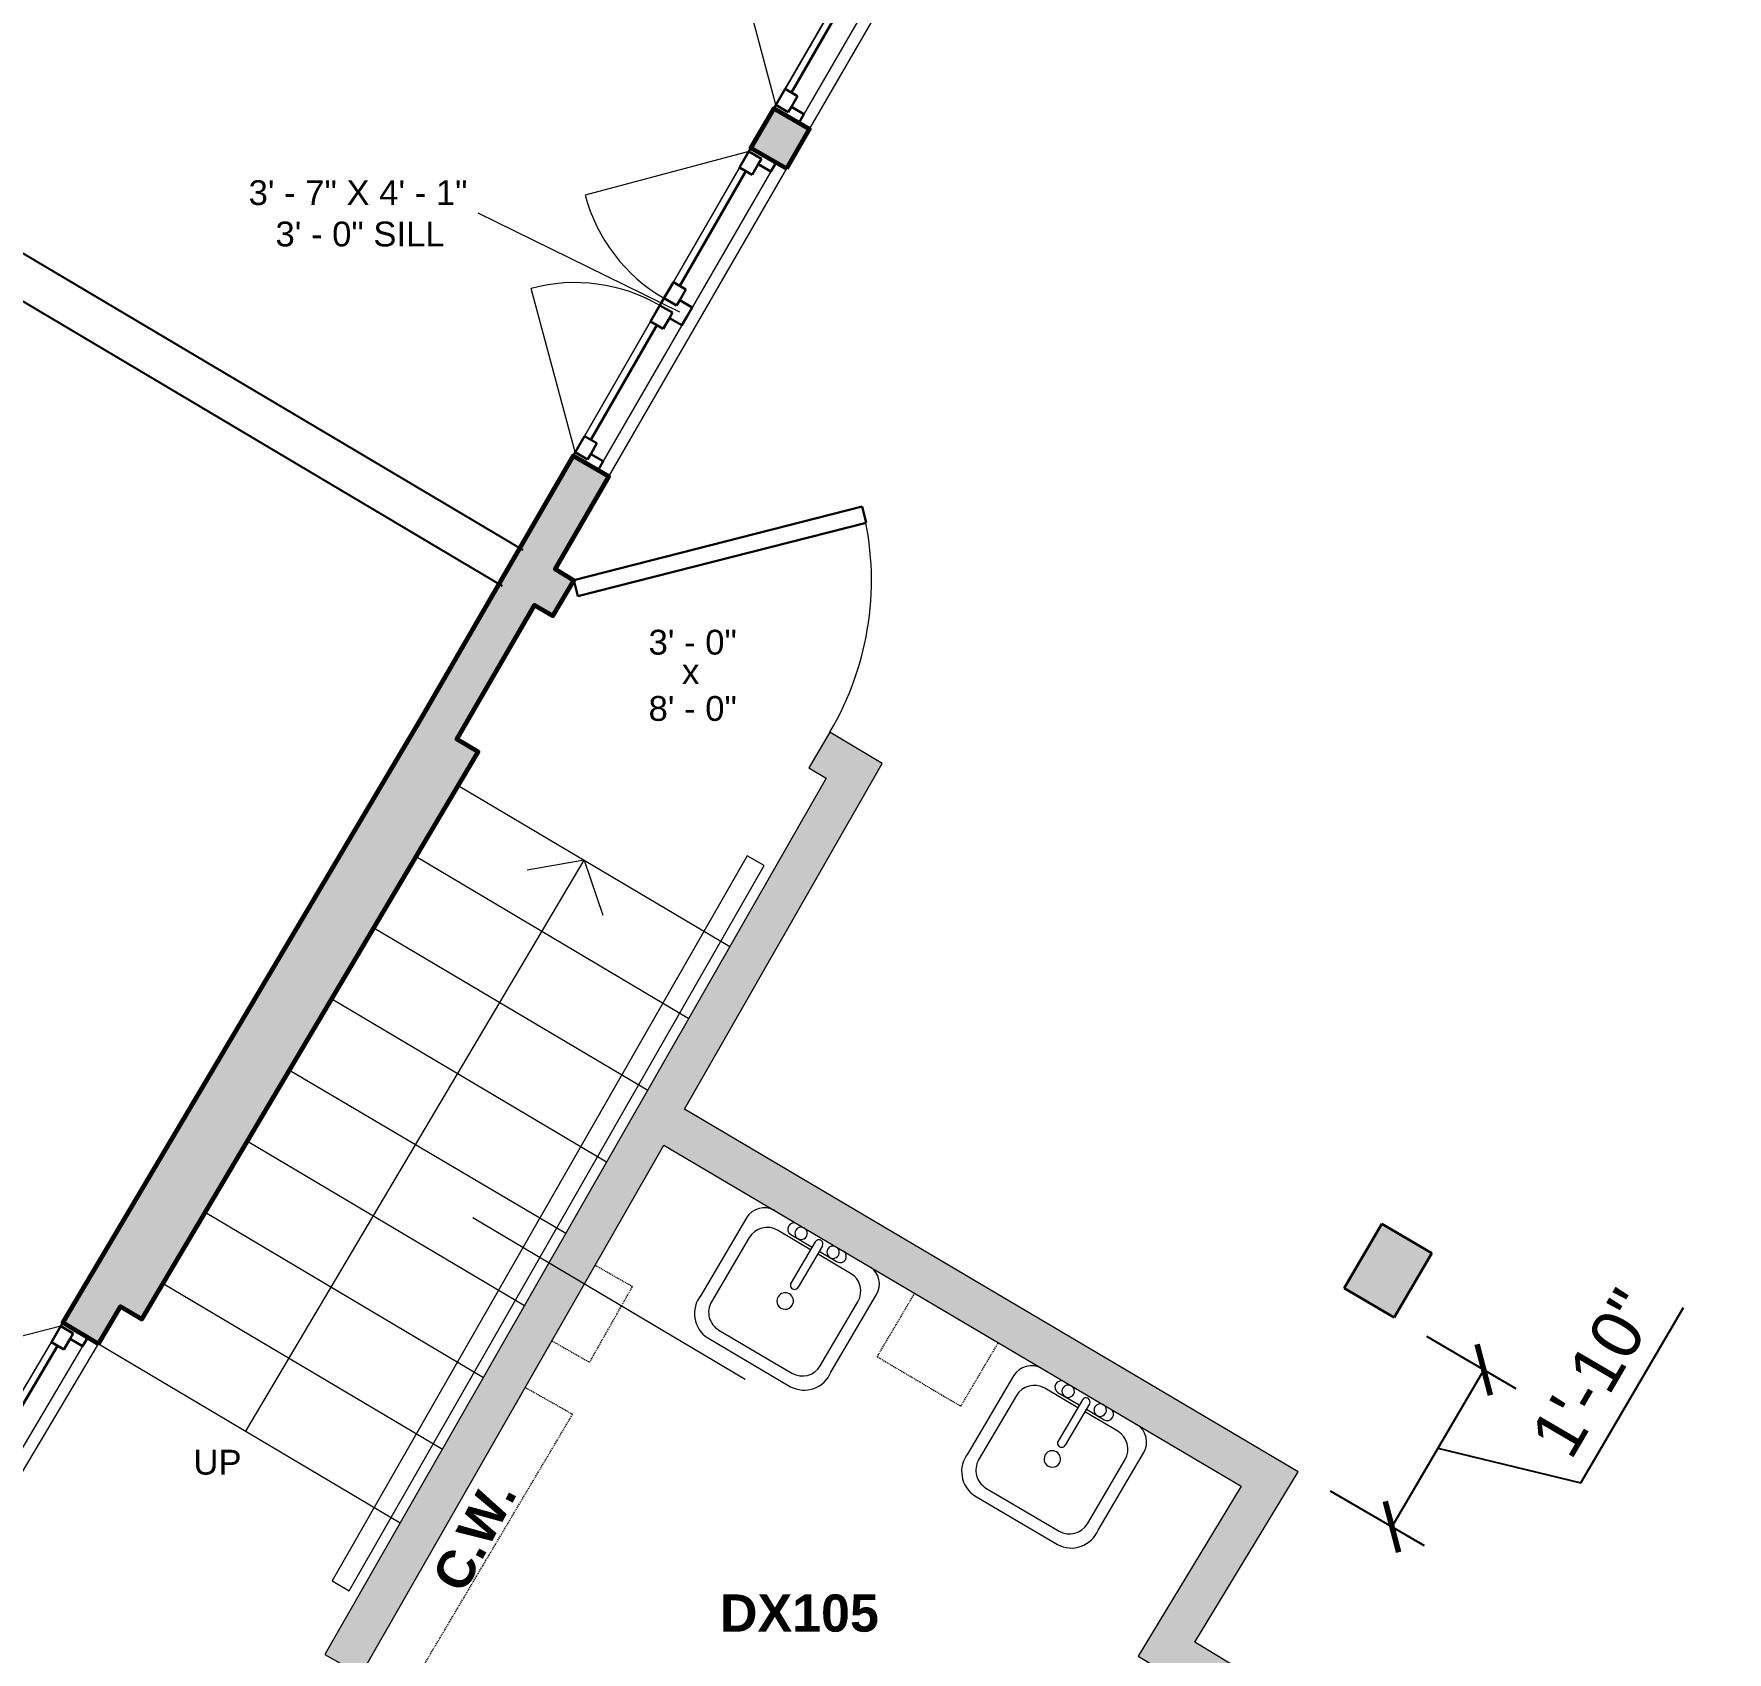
# Model space of a CAD drawing. Header units: inches. Extents: x -2078 to 106214, y -964 to 6385.
# Drawn here: x 93339.5 to 93544.3, y 3847.1 to 4042.8 of the extents above; entities that cross this region are included whole.
import ezdxf

# ---------------------------------------------------------------- set-up
doc = ezdxf.new("R2010")
doc.units = ezdxf.units.IN
doc.header["$MEASUREMENT"] = 0
doc.linetypes.add('HIDDEN2', pattern=[0.1875, 0.125, -0.0625])
for name, color, linetype, lineweight in [('A-ANNO', 2, 'Continuous', 5), ('A-ANNO-DIMS', 1, 'Continuous', 9), ('A-COLS', 3, 'Continuous', 9), ('A-DETAIL-3', 40, 'Continuous', 15), ('A-DETL-THIN', 151, 'Continuous', 9), ('A-DOOR', 1, 'Continuous', 18), ('A-FIXT', 150, 'Continuous', 9), ('A-GLAZ', 2, 'Continuous', 30), ('A-HIDDEN', 2, 'HIDDEN2', 18), ('A-WALL', 3, 'Continuous', 40), ('A-WINDOWS', 2, 'Continuous', 18)]:
    doc.layers.add(name, color=color, linetype=linetype, lineweight=lineweight)
doc.layers.add('A-HATCH', color=9, linetype='Continuous')
doc.styles.add('Arial_1', font='arial.ttf', dxfattribs={"height": 0.0625})
doc.styles.add('Arial_2', font='arial.ttf', dxfattribs={"height": 3})
doc.styles.add('Arial_B', font='arialbd.ttf', dxfattribs={"height": 4.5})
doc.styles.add('Jay Cad', font='arial.ttf', dxfattribs={"height": 0.125})
doc.dimstyles.new('Jay Cad - DIMS', dxfattribs={"dimtxt": 0.125, "dimasz": 0.09375, "dimexe": 0.09375, "dimexo": 0.09375, "dimgap": 0.046875, "dimtad": 1, "dimdec": 1, "dimzin": 0, "dimdsep": 46, "dimlunit": 4, "dimtxsty": 'Jay Cad', "dimblk": 'ARCHTICK', "dimcen": 0.09, "dimclrd": 1, "dimclre": 1, "dimclrt": 256, "dimadec": 0, "dimazin": 0, "dimtfac": 1, "dimtdec": 1, "dimtofl": 0, "dimtmove": 1, "dimatfit": 3, "dimfxl": 1, "dimtolj": 1, "dimtzin": 0, "dimarcsym": 0})

# ---------------------------------------------------------------- blocks, each defined once
blk = doc.blocks.new('JC_COLUMN SQUARE - COLUMN - SQUARE-1459101-Didax House - 1ST FL')
at = {"layer": 'A-HATCH'}
blk.add_hatch(color=256, dxfattribs=at).paths.add_polyline_path([(3.5, -4.5), (3.5, 4.5), (-3.5, 4.5), (-3.5, -4.5)])
at = {"layer": 'A-COLS', "lineweight": 40}
for p, q in [((3.5, 4.5), (-3.5, 4.5)), ((-3.5, 4.5), (-3.5, -4.5)), ((3.5, -4.5), (3.5, 4.5)), ((-3.5, -4.5), (3.5, -4.5))]:
    blk.add_line(p, q, dxfattribs=at)
blk = doc.blocks.new('JC_CASEMENT_DOUBLE - CASEMENT - DOUBLE-1461616-Didax House - 1ST FL')
at = {"layer": 'A-GLAZ'}
for p, q in [((-21.5, 2.5), (-21.5, -2.5)), ((-18.75, 2.5), (-21.5, 2.5)), ((-21, 2.5), (-21, 0.75)), ((-18.75, 2.5), (-18.75, 0.75)), ((-2.75, 2.5), (0, 2.5)), ((-2.75, 2.5), (-2.75, 0.75)), ((-0.5, 2.5), (-0.5, 0.75)), ((2.75, 2.5), (0, 2.5)), ((0.5, 2.5), (0.5, 0.75)), ((2.75, 2.5), (2.75, 0.75)), ((18.75, 2.5), (21.5, 2.5)), ((18.75, 2.5), (18.75, 0.75)), ((21, 2.5), (21, 0.75)), ((21.5, 2.5), (21.5, -2.5)), ((-21, 0.75), (-20.25, 0.75)), ((-18.75, 0.75), (-20.25, 0.75)), ((-20.25, 0.75), (-20.25, -1)), ((-2.75, 0.75), (-1.25, 0.75)), ((-1.25, 0.75), (-1.25, -1)), ((-0.5, 0.75), (-1.25, 0.75)), ((0.5, 0.75), (1.25, 0.75)), ((2.75, 0.75), (1.25, 0.75)), ((1.25, 0.75), (1.25, -1)), ((18.75, 0.75), (20.25, 0.75)), ((20.25, 0.75), (20.25, -1)), ((21, 0.75), (20.25, 0.75)), ((-21.5, -1), (-20.25, -1)), ((-1.25, -1), (0, -1)), ((0, -1), (1.25, -1)), ((20.25, -1), (21.5, -1))]:
    blk.add_line(p, q, dxfattribs=at)
at = {"layer": 'A-GLAZ', "lineweight": 9}
for p, q in [((-18.75, 2.5), (-2.75, 2.5)), ((2.75, 2.5), (18.75, 2.5)), ((-1.25, -1), (-20.25, -1)), ((20.25, -1), (1.25, -1))]:
    blk.add_line(p, q, dxfattribs=at)
at = {"layer": 'A-GLAZ', "lineweight": 40}
for p, q in [((-18.75, 1.62), (-2.75, 1.62)), ((2.75, 1.62), (18.75, 1.62))]:
    blk.add_line(p, q, dxfattribs=at)
at = {"layer": 'A-WINDOWS', "lineweight": 9}
for p, q in [((-21, 2.5), (-6.5, 17)), ((21, 2.5), (6.5, 17))]:
    blk.add_line(p, q, dxfattribs=at)
at = {"layer": 'A-WINDOWS'}
for p, q in [((0, 2.5), (-21.5, 2.5)), ((21.5, 2.5), (0, 2.5)), ((-21.5, -2.5), (0, -2.5)), ((0, -2.5), (21.5, -2.5))]:
    blk.add_line(p, q, dxfattribs=at)
at = {"layer": 'A-WINDOWS', "lineweight": 9}
for centre, start, end in [((-21, 2.5), 360, 45), ((21, 2.5), 135, 180)]:
    blk.add_arc(centre, 20.5, start, end, dxfattribs=at)
blk = doc.blocks.new('JC_SINGLE DOOR-NO TRIM - SINGLE DOOR-1468838-Didax House - 1ST FL')
at = {"layer": 'A-DOOR', "lineweight": 30}
for p, q in [((-8.87, -26.54), (16.59, -1.09)), ((16.59, -1.09), (18, -2.5)), ((18, -2.5), (-7.46, -27.96)), ((-7.46, -27.96), (-8.87, -26.54))]:
    blk.add_line(p, q, dxfattribs=at)
at = {"layer": 'A-DOOR', "lineweight": 9}
blk.add_arc((18, -2.5), 36, 180, 225, dxfattribs=at)
blk = doc.blocks.new('JC_VANITY SINK - VANITY SINK-1473352-Didax House - 1ST FL')
at = {"layer": 'A-FIXT'}
for p, q in [((-8.51, 4.28), (-8.51, -6.6)), ((0.12, 4.9), (-4.51, 4.9)), ((-2.88, 5.28), (0.12, 5.28)), ((0.12, 6.02), (0.12, 0.22)), ((1.12, 6.02), (1.12, 0.22)), ((1.12, 5.28), (3.62, 5.28)), ((5.75, 4.9), (1.12, 4.9)), ((9.75, -6.6), (9.75, 4.28)), ((-7.01, 2.4), (-7.01, -6.6)), ((8.25, -6.6), (8.25, 2.4)), ((-4.51, -9.1), (5.75, -9.1)), ((-5.19, -10.6), (6.43, -10.6))]:
    blk.add_line(p, q, dxfattribs=at)
for centre, radius, start, end in [((-6.01, 4.28), 2.5, 90.0557, 180), ((-2.88, 6.03), 0.75, 91.0481, 270), ((-1.88, 6.03), 0.75, 91.362, 180), ((-1.88, 6.03), 0.75, 360, 88.6278), ((0.62, 6.02), 0.5, 360, 180), ((2.62, 6.03), 0.75, 92.7747, 180), ((2.62, 6.03), 0.75, 360, 87.2046), ((3.62, 6.03), 0.75, 270, 86.8884), ((7.25, 4.28), 2.5, 360, 86.3088), ((-4.51, 2.4), 2.5, 90, 180), ((-1.88, 6.03), 0.75, 180, 0), ((2.62, 6.03), 0.75, 180, 360), ((5.75, 2.4), 2.5, 0, 90), ((0.62, 0.22), 0.5, 180, 0), ((0.62, -2), 1, 360, 180), ((0.62, -2), 1, 180, 0), ((-5.04, -7.09), 3.51, 171.8503, 267.5498), ((-4.51, -6.6), 2.5, 180, 270), ((5.75, -6.6), 2.5, 270, 0), ((6.28, -7.09), 3.51, 272.4502, 8.1497)]:
    blk.add_arc(centre, radius, start, end, dxfattribs=at)
blk = doc.blocks.new('JC_VANITY SINK - VANITY SINK-V2-Didax House - 1ST FL')
at = {"layer": 'A-FIXT'}
for p, q in [((-5.98, 6.78), (-6.01, 6.78)), ((-8.51, 4.28), (-8.51, -6.6)), ((0.12, 4.9), (-4.51, 4.9)), ((-2.88, 5.28), (0.12, 5.28)), ((0.12, 6.02), (0.12, 0.22)), ((1.12, 6.02), (1.12, 0.22)), ((1.12, 5.28), (3.62, 5.28)), ((5.75, 4.9), (1.12, 4.9)), ((9.75, -6.6), (9.75, 4.28)), ((-7.01, 2.4), (-7.01, -6.6)), ((8.25, -6.6), (8.25, 2.4)), ((-4.51, -9.1), (5.75, -9.1)), ((-5.19, -10.6), (6.43, -10.6))]:
    blk.add_line(p, q, dxfattribs=at)
for centre, radius, start, end in [((-6.01, 4.28), 2.5, 90, 180), ((-2.88, 6.03), 0.75, 90.9709, 270), ((-1.88, 6.03), 0.75, 91.2848, 180), ((-1.88, 6.03), 0.75, 360, 88.7056), ((0.62, 6.02), 0.5, 360, 180), ((2.62, 6.03), 0.75, 92.6974, 180), ((2.62, 6.03), 0.75, 360, 87.2824), ((3.62, 6.03), 0.75, 270, 86.9662), ((7.25, 4.28), 2.5, 360, 86.3762), ((-4.51, 2.4), 2.5, 90, 180), ((-1.88, 6.03), 0.75, 180, 0), ((2.62, 6.03), 0.75, 180, 360), ((5.75, 2.4), 2.5, 0, 90), ((0.62, 0.22), 0.5, 180, 0), ((0.62, -2), 1, 360, 180), ((0.62, -2), 1, 180, 0), ((-5.04, -7.09), 3.51, 171.8503, 267.5498), ((-4.51, -6.6), 2.5, 180, 270), ((5.75, -6.6), 2.5, 270, 0), ((6.28, -7.09), 3.51, 272.4502, 8.1497)]:
    blk.add_arc(centre, radius, start, end, dxfattribs=at)
blk = doc.blocks.new('_ArchTick')
at = {"color": 0, "linetype": 'ByBlock', "const_width": 0.15}
blk.add_lwpolyline([(-0.5, -0.5), (0.5, 0.5)], dxfattribs=at)
blk = doc.blocks.new('*D3274')
at = {"layer": 'A-ANNO-DIMS', "color": 1, "lineweight": -2, "transparency": 16777216}
for p, q in [((93494.04, 4155.23), (93399.12, 4211.53)), ((93402.99, 4209.23), (93301.46, 4038.05)), ((93398.7, 3980.38), (93297.59, 4040.34))]:
    blk.add_line(p, q, dxfattribs=at)
at = {"layer": 'Defpoints', "color": 0, "transparency": 16777216}
for p in [(93497.91, 4152.94), (93301.46, 4038.05), (93402.57, 3978.08)]:
    blk.add_point(p, dxfattribs=at)
at = {"layer": 'A-ANNO-DIMS', "color": 1, "lineweight": -2, "transparency": 16777216, "xscale": 4.5, "yscale": 4.5, "zscale": 4.5}
for p, rotation in [((93402.99, 4209.23), 59.32775295140372), ((93301.46, 4038.05), 239.3277529514037)]:
    blk.add_blockref('_ArchTick', p, dxfattribs=dict(at, rotation=rotation))
at = {"layer": 'A-ANNO-DIMS', "color": 2, "transparency": 16777216, "insert": (93347.66, 4126.35), "char_height": 6, "width": 0.4874, "attachment_point": 5, "rotation": 59.3278, "style": 'Jay Cad'}
blk.add_mtext('\\A1;16\'-7"', dxfattribs=at)
blk = doc.blocks.new('*D3275')
at = {"layer": 'A-ANNO-DIMS', "color": 1, "lineweight": -2, "transparency": 16777216}
for p, q in [((93396.2, 3976.05), (93295.04, 4036.04)), ((93189.23, 3848.83), (93298.91, 4033.75)), ((93270.09, 3800.87), (93185.36, 3851.12))]:
    blk.add_line(p, q, dxfattribs=at)
at = {"layer": 'Defpoints', "color": 0, "transparency": 16777216}
for p in [(93298.91, 4033.75), (93400.07, 3973.75), (93273.96, 3798.58)]:
    blk.add_point(p, dxfattribs=at)
at = {"layer": 'A-ANNO-DIMS', "color": 1, "lineweight": -2, "transparency": 16777216, "xscale": 4.5, "yscale": 4.5, "zscale": 4.5}
for p, rotation in [((93298.91, 4033.75), 59.32775295140375), ((93189.23, 3848.83), 239.3277529514037)]:
    blk.add_blockref('_ArchTick', p, dxfattribs=dict(at, rotation=rotation))
at = {"layer": 'A-ANNO-DIMS', "color": 2, "transparency": 16777216, "insert": (93239.55, 3943.97), "char_height": 6, "width": 0.5739, "attachment_point": 5, "rotation": 59.3278, "style": 'Jay Cad'}
blk.add_mtext('\\A1;17\'-11"', dxfattribs=at)
blk = doc.blocks.new('*D3276')
at = {"layer": 'A-ANNO-DIMS', "color": 1, "lineweight": -2, "transparency": 16777216}
for p, q in [((93526.65, 3867.61), (93539.04, 3888.8)), ((93507.95, 3885.35), (93518.77, 3879.02)), ((93514.89, 3881.29), (93503.79, 3862.3)), ((93509.34, 3871.79), (93526.65, 3867.61)), ((93496.31, 3866.66), (93507.67, 3860.03))]:
    blk.add_line(p, q, dxfattribs=at)
at = {"layer": 'Defpoints', "color": 0, "transparency": 16777216}
for p in [(93504.06, 3887.62), (93492.43, 3868.93), (93503.79, 3862.3)]:
    blk.add_point(p, dxfattribs=at)
at = {"layer": 'A-ANNO-DIMS', "color": 1, "lineweight": -2, "transparency": 16777216, "xscale": 4.5, "yscale": 4.5, "zscale": 4.5}
for p, rotation in [((93514.89, 3881.29), 59.70400335714872), ((93503.79, 3862.3), 239.7040033571487)]:
    blk.add_blockref('_ArchTick', p, dxfattribs=dict(at, rotation=rotation))
at = {"layer": 'A-ANNO-DIMS', "color": 2, "transparency": 16777216, "insert": (93528.26, 3880.88), "char_height": 6, "width": 0.4874, "attachment_point": 5, "rotation": 59.704, "style": 'Jay Cad'}
blk.add_mtext('\\A1;1\'-10"', dxfattribs=at)
blk = doc.blocks.new('JC- existing door Tag_quad - JC- existing door Tag_quad-839775-Didax House - 1ST FL')
at = {"layer": 'A-ANNO', "insert": (-0.0234, 0.0378), "char_height": 0.0625, "width": 0.0505, "attachment_point": 1, "style": 'Arial_2', "bg_fill": 3, "box_fill_scale": 1.25, "bg_fill_color": 256, "bg_fill_true_color": 13158600, "bg_fill_transparency": 0}
blk.add_mtext('x', dxfattribs=at)
blk = doc.blocks.new('*D3284')
at = {"layer": 'A-ANNO-DIMS', "color": 1, "lineweight": -2, "transparency": 16777216}
for p, q in [((93502.22, 4150.29), (93508.17, 4160.31)), ((93505.87, 4156.44), (93717.18, 4030.81)), ((93717.05, 4030.59), (93714.88, 4026.94))]:
    blk.add_line(p, q, dxfattribs=at)
at = {"layer": 'Defpoints', "color": 0, "transparency": 16777216}
for p in [(93499.92, 4146.42), (93719.35, 4034.46), (93717.18, 4030.81)]:
    blk.add_point(p, dxfattribs=at)
at = {"layer": 'A-ANNO-DIMS', "color": 1, "lineweight": -2, "transparency": 16777216, "xscale": 4.5, "yscale": 4.5, "zscale": 4.5}
for p, rotation in [((93505.87, 4156.44), 149.2664594864325), ((93717.18, 4030.81), 329.2664594864324)]:
    blk.add_blockref('_ArchTick', p, dxfattribs=dict(at, rotation=rotation))
at = {"layer": 'A-ANNO-DIMS', "color": 2, "transparency": 16777216, "insert": (93614.24, 4098.19), "char_height": 6, "width": 0.9218, "attachment_point": 5, "rotation": 329.2665, "style": 'Jay Cad'}
blk.add_mtext('\\A1;20\'-6"', dxfattribs=at)
blk = doc.blocks.new('*D3291')
at = {"layer": 'A-ANNO-DIMS', "color": 1, "lineweight": -2, "transparency": 16777216}
for p, q in [((93533.64, 4321.92), (93471.87, 4358.42)), ((93475.75, 4356.13), (93181.21, 3857.64)), ((93284.28, 3796.74), (93177.33, 3859.93))]:
    blk.add_line(p, q, dxfattribs=at)
at = {"layer": 'Defpoints', "color": 0, "transparency": 16777216}
for p in [(93537.52, 4319.63), (93181.21, 3857.64), (93288.15, 3794.45)]:
    blk.add_point(p, dxfattribs=at)
at = {"layer": 'A-ANNO-DIMS', "color": 1, "lineweight": -2, "transparency": 16777216, "xscale": 4.5, "yscale": 4.5, "zscale": 4.5}
for p, rotation in [((93475.75, 4356.13), 59.42223948913381), ((93181.21, 3857.64), 239.4222394891338)]:
    blk.add_blockref('_ArchTick', p, dxfattribs=dict(at, rotation=rotation))
at = {"layer": 'A-ANNO-DIMS', "color": 2, "transparency": 16777216, "insert": (93323.9, 4109.59), "char_height": 6, "width": 0.4874, "attachment_point": 5, "rotation": 59.4222, "style": 'Jay Cad'}
blk.add_mtext('\\A1;48\'-3"', dxfattribs=at)

msp = doc.modelspace()

# ---------------------------------------------------------------- hatches: boundary and pattern name
at = {"layer": 'A-HATCH'}
h = msp.add_hatch(color=256, dxfattribs=at)
h.dxf.hatch_style = 1
h.paths.add_polyline_path([(92622.901, 3797.588), (92622.83, 3549.565), (92752.313, 3550.059), (92752.305, 3552.059), (92754.801, 3552.064), (92754.79, 3557.059), (92628.832, 3556.588), (92628.898, 3787.588), (92819.788, 3787.588), (92821.831, 3557.208), (92790.79, 3557.141), (92790.801, 3552.141), (92868.801, 3552.308), (92868.79, 3557.308), (92827.831, 3557.22), (92826.9, 3662.213), (92846.9, 3662.213), (92846.9, 3703.213), (92840.9, 3703.213), (92826.48, 3709.54), (92826.168, 3744.75), (92840.9, 3751.213), (92846.9, 3751.213), (92846.9, 3783.463), (92850.9, 3783.463), (92850.9, 3787.725), (92971.711, 3787.725), (92971.711, 3794.725), (92961.961, 3794.725), (92961.961, 3792.725), (92865.961, 3792.725), (92865.961, 3794.725), (92851.9, 3794.725), (92851.9, 3818.213), (92817.211, 3818.213), (92817.211, 3797.588)])
h.paths.add_polyline_path([(92919.051, 3552.416), (92919.04, 3557.416), (92911.79, 3557.4), (92911.801, 3552.4)], flags=17)
h.paths.add_polyline_path([(92989.29, 3557.566), (92985.04, 3557.557), (92985.05, 3552.557), (92989.3, 3552.566)])
h.paths.add_polyline_path([(93055.29, 3557.707), (93055.3, 3552.707), (93062.8, 3552.723), (93062.79, 3557.723)])
h.paths.add_polyline_path([(93207.3, 3553.033), (93207.289, 3558.033), (93194.853, 3558.006), (93194.853, 3619.256), (93239.9, 3619.256), (93239.9, 3649.256), (93251.9, 3649.256), (93251.9, 3727.225), (93246.9, 3727.225), (93246.9, 3654.256), (93233.9, 3654.256), (93233.9, 3624.256), (93189.853, 3624.256), (93189.853, 3557.995), (93105.79, 3557.815), (93105.8, 3552.815)])
h.paths.add_polyline_path([(93248.289, 3558.12), (93248.3, 3553.12), (93256.3, 3553.138), (93256.289, 3558.138)])
h.paths.add_polyline_path([(93145.961, 3788.725), (93154.711, 3788.725), (93154.711, 3794.725), (93113.961, 3794.725), (93113.961, 3792.725), (93017.961, 3792.725), (93017.961, 3794.725), (93007.711, 3794.725), (93007.711, 3787.725), (93126.961, 3787.725), (93126.961, 3760.725), (93145.961, 3760.725)])
h.paths.add_polyline_path([(93198.711, 3794.725), (93198.711, 3788.725), (93202.9, 3788.725), (93202.9, 3794.725)])
h.paths.add_polyline_path([(93290.569, 3788.725), (93297.248, 3799.985), (93303.672, 3799.985), (93303.672, 3804.985), (93300.213, 3804.985), (93303.594, 3810.685), (93299.294, 3813.236), (93288.315, 3794.725), (93246.9, 3794.725), (93246.9, 3759.225), (93251.9, 3759.225), (93251.9, 3788.725)])
h.paths.add_polyline_path([(93299.289, 3558.23), (93299.3, 3553.23), (93305.05, 3553.242), (93305.039, 3558.242)])
h.paths.add_polyline_path([(93440.549, 3553.532), (93440.539, 3558.532), (93362.828, 3558.366), (93362.749, 3566.144), (93356.749, 3566.083), (93356.827, 3558.353), (93348.039, 3558.334), (93348.05, 3553.334)])
h.paths.add_polyline_path([(93356.424, 3598.082), (93362.424, 3598.143), (93361.483, 3690.832), (93580.853, 3690.832), (93580.853, 3650.832), (93586.853, 3650.832), (93586.853, 3724.332), (93580.853, 3724.332), (93580.853, 3695.832), (93516.211, 3695.832), (93360.47, 3695.832), (93360.458, 3698.356), (93355.458, 3698.332), (93355.494, 3690.832), (93355.483, 3690.832)])
h.paths.add_polyline_path([(93489.789, 3558.637), (93483.539, 3558.624), (93483.549, 3553.624), (93489.799, 3553.637)])
h.paths.add_polyline_path([(93537.853, 3558.74), (93532.789, 3558.729), (93532.799, 3553.729), (93537.864, 3553.74)])
h.paths.add_polyline_path([(93586.853, 3553.845), (93586.853, 3559.082), (93580.853, 3559.082), (93580.863, 3553.832)])
h.paths.add_polyline_path([(93580.853, 3607.832), (93580.853, 3602.082), (93586.853, 3602.082), (93586.853, 3607.832)], flags=17)
h.paths.add_polyline_path([(93360.234, 3745.047), (93359.918, 3810.941), (93361.179, 3813.143), (93356.839, 3815.627), (93354.912, 3812.259), (93355.286, 3734.331), (93360.286, 3734.355), (93360.258, 3740.047), (93453.217, 3740.047), (93453.217, 3782.051), (93515.459, 3783.137), (93515.459, 3800.832), (93549.959, 3800.832), (93549.959, 3805.832), (93526.471, 3805.832), (93509.116, 3821.628), (93508.695, 3826.317), (93510.748, 3829.704), (93479.96, 3848.361), (93492.427, 3868.934), (93418.206, 3912.793), (93442.139, 3954.613), (93435.793, 3958.377), (93433.242, 3954.076), (93435.354, 3952.824), (93374.72, 3846.872), (93379.06, 3844.389), (93415.723, 3908.453), (93485.531, 3867.202), (93473.092, 3846.677), (93481.179, 3841.776), (93503.501, 3828.249), (93507.118, 3787.992), (93453.217, 3787.052), (93453.217, 3799.749), (93453.217, 3801.555), (93453.217, 3806.052), (93448.217, 3806.052), (93448.217, 3745.047)])
h.paths.add_polyline_path([(93580.853, 3767.332), (93586.853, 3767.332), (93586.853, 3799.866), (93627.139, 3867.625), (93621.981, 3870.692), (93583.42, 3805.832), (93571.959, 3805.832), (93571.959, 3800.832), (93580.853, 3800.832)])
h.paths.add_polyline_path([(93649.114, 3904.586), (93651.669, 3908.884), (93646.512, 3911.95), (93643.956, 3907.652)])
h.paths.add_polyline_path([(93751.834, 4077.356), (93746.677, 4080.423), (93668.487, 3948.911), (93673.644, 3945.845)])
h.paths.add_polyline_path([(93768.652, 4117.383), (93773.809, 4114.317), (93802.714, 4162.933), (93537.519, 4319.63), (93533.275, 4312.38), (93538.453, 4309.349), (93539.653, 4311.399), (93794.482, 4160.828)])
h.paths.add_polyline_path([(93513.824, 4267.278), (93516.729, 4272.24), (93511.551, 4275.271), (93508.646, 4270.309)])
h.paths.add_polyline_path([(93454.629, 4178.037), (93497.908, 4152.938), (93495.588, 4148.926), (93499.917, 4146.423), (93521.862, 4184.373), (93479.53, 4208.696), (93492.1, 4230.169), (93486.922, 4233.2)])
h.paths.add_polyline_path([(93474.814, 4113), (93479.142, 4110.497), (93481.895, 4115.259), (93477.567, 4117.761)])
h.paths.add_polyline_path([(93457.617, 4073.273), (93453.288, 4075.776), (93450.535, 4071.015), (93454.863, 4068.512)])
h.paths.add_polyline_path([(93430.585, 4026.526), (93433.338, 4031.287), (93429.01, 4033.79), (93426.256, 4029.029)])
h.paths.add_polyline_path([(93402.571, 3978.081), (93409.059, 3989.302), (93404.731, 3991.804), (93386.334, 3959.99), (93343.037, 3886.989), (93347.337, 3884.439), (93350.016, 3888.954), (93352.596, 3887.424), (93393.278, 3956.017), (93390.697, 3957.548), (93400.068, 3973.752), (93402.278, 3972.441), (93404.829, 3976.741)])
h.paths.add_polyline_path([(93325.402, 3847.454), (93321.102, 3850.005), (93317.658, 3844.199), (93321.959, 3841.649)])

# ---------------------------------------------------------------- linework, layer by layer
at = {"layer": 'A-ANNO'}
msp.add_line((93417.658, 4009.165), (93393.253, 4021.121), dxfattribs=at)
at = {"layer": 'A-DETAIL-3', "lineweight": 9}
for p, q in [((93390.855, 3951.931), (93423.697, 3932.453)), ((93385.754, 3943.33), (93418.729, 3923.773)), ((93406.092, 3942.894), (93408.331, 3936.262)), ((93380.653, 3934.729), (93413.761, 3915.093)), ((93375.552, 3926.128), (93408.794, 3906.412)), ((93370.45, 3917.527), (93403.858, 3897.786)), ((93365.349, 3908.926), (93398.859, 3889.052)), ((93360.248, 3900.325), (93393.891, 3880.371)), ((93392.622, 3899.69), (93425.539, 3880.167)), ((93355.147, 3891.724), (93388.929, 3871.688)), ((93347.337, 3884.439), (93383.832, 3862.794))]:
    msp.add_line(p, q, dxfattribs=at)
msp.add_lwpolyline([(93365.155, 3873.871), (93406.092, 3942.894), (93399.199, 3941.679)], dxfattribs=at)
at = {"layer": 'A-DETL-THIN'}
msp.add_lwpolyline([(93425.785, 3943.434), (93375.618, 3855.774), (93377.639, 3854.544), (93427.837, 3942.26)], close=True, dxfattribs=at)
at = {"layer": 'A-HIDDEN'}
for p, q in [((93411.913, 3891.336), (93407.403, 3893.916)), ((93406.745, 3882.195), (93411.913, 3891.336)), ((93441.524, 3882.86), (93446.055, 3890.529)), ((93402.175, 3884.779), (93406.745, 3882.195)), ((93451.64, 3876.883), (93456.171, 3884.551)), ((93441.524, 3882.86), (93451.64, 3876.883)), ((93404.673, 3875.9), (93398.924, 3879.15)), ((93385.671, 3843.861), (93404.673, 3875.9))]:
    msp.add_line(p, q, dxfattribs=at)
at = {"layer": 'A-WALL', "lineweight": 60}
for points in [[(93430.585, 4026.526), (93433.338, 4031.287), (93429.01, 4033.79), (93426.256, 4029.029)], [(93347.337, 3884.439), (93350.016, 3888.954), (93352.596, 3887.424), (93393.278, 3956.017), (93390.697, 3957.548), (93400.068, 3973.752), (93402.278, 3972.441), (93404.829, 3976.741), (93402.571, 3978.081), (93409.059, 3989.302), (93404.731, 3991.804), (93386.334, 3959.99), (93343.037, 3886.989)]]:
    msp.add_lwpolyline(points, close=True, dxfattribs=at)

# ---------------------------------------------------------------- block references
at = {"layer": 'A-COLS', "rotation": 329.7040033571432}
msp.add_blockref('JC_COLUMN SQUARE - COLUMN - SQUARE-1459101-Didax House - 1ST FL', (93503.309, 3893.268), dxfattribs=at)
at = {"layer": 'A-DOOR', "rotation": 149.3277529517829}
msp.add_blockref('JC_SINGLE DOOR-NO TRIM - SINGLE DOOR-1468838-Didax House - 1ST FL', (93419.036, 3965.409), dxfattribs=at)
at = {"layer": 'A-FIXT', "rotation": 329.5085177285635}
for name, p in [('JC_VANITY SINK - VANITY SINK-1473352-Didax House - 1ST FL', (93430.872, 3891.637)), ('JC_VANITY SINK - VANITY SINK-V2-Didax House - 1ST FL', (93463.187, 3872.541))]:
    msp.add_blockref(name, p, dxfattribs=at)
at = {"layer": 'A-WINDOWS'}
for p, rotation in [((93441.936, 4051.151), 59.96087492875343), ((93417.658, 4009.165), 59.96087492875343), ((93334.219, 3867.222), 59.32775295178293)]:
    msp.add_blockref('JC_CASEMENT_DOUBLE - CASEMENT - DOUBLE-1461616-Didax House - 1ST FL', p, dxfattribs=dict(at, rotation=rotation))

# ---------------------------------------------------------------- texts
at = {"layer": 'A-ANNO', "attachment_point": 1}
for s, insert, char_height, width, style in [('3\' - 7" X 4\' - 1"', (93365.492, 4025.119), 3, 33.4815, 'Arial_1'), ('3\' - 0" SILL', (93368.742, 4020.119), 3, 25.6035, 'Arial_1'), ('UP', (93358.817, 3871.61), 3, 7.272, 'Arial_1'), ('DX105', (93422.506, 3854.122), 4.5, 51.3585, 'Arial_B')]:
    msp.add_mtext(s, dxfattribs=dict(at, insert=insert, char_height=char_height, width=width, style=style))
at = {"layer": 'A-ANNO', "insert": (93387.523, 3856.156), "char_height": 4.5, "width": 16.968, "attachment_point": 1, "rotation": 62.00103, "style": 'Arial_B'}
msp.add_mtext('C.W.', dxfattribs=at)

# ---------------------------------------------------------------- dimensions: what is measured, and where the dimension line sits
at = {"layer": 'A-ANNO-DIMS'}
for base, p1, p2, angle, picture, middle in [((93301.461, 4038.049), (93497.908, 4152.938), (93402.571, 3978.081), 59.32775, '*D3274', (93347.656, 4126.352)), ((93717.179, 4030.809), (93499.917, 4146.423), (93719.347, 4034.456), 329.26646, '*D3284', (93614.242, 4098.193)), ((93298.91, 4033.749), (93273.959, 3798.576), (93400.068, 3973.752), 59.32775, '*D3275', (93239.546, 3943.972)), ((93503.787, 3862.297), (93504.061, 3887.617), (93492.427, 3868.934), 59.704, '*D3276', (93523.201, 3872.23))]:
    dim = msp.add_linear_dim(base=base, p1=p1, p2=p2, angle=angle, dimstyle='Jay Cad - DIMS', override={"dimclrt": 2}, dxfattribs=at)
    dim.commit()
    dim.dimension.update_dxf_attribs({"geometry": picture, "text_midpoint": middle})

# ---------------------------------------------------------------- next in the draw order: block references
at = {"layer": 'A-ANNO', "xscale": 48, "yscale": 48, "zscale": 48}
msp.add_blockref('JC- existing door Tag_quad - JC- existing door Tag_quad-839775-Didax House - 1ST FL', (93419.036, 3965.409), dxfattribs=at)

# ---------------------------------------------------------------- next in the draw order: texts
at = {"layer": 'A-ANNO', "char_height": 3, "width": 13.4835, "attachment_point": 1, "style": 'Arial_1', "bg_fill": 3, "box_fill_scale": 1.25, "bg_fill_color": 256, "bg_fill_true_color": 13158600, "bg_fill_transparency": 0}
for s, insert in [('3\' - 0"', (93413.871, 3970.762)), ('8\' - 0"', (93413.871, 3962.751))]:
    msp.add_mtext(s, dxfattribs=dict(at, insert=insert))

# ---------------------------------------------------------------- next in the draw order: linework, layer by layer
at = {"layer": 'A-DETAIL-3', "lineweight": 9}
msp.add_lwpolyline([(93549.959, 3805.832), (93526.471, 3805.832), (93509.116, 3821.628), (93508.695, 3826.317), (93510.748, 3829.704), (93479.96, 3848.361), (93492.427, 3868.934), (93418.206, 3912.793), (93442.139, 3954.613), (93435.793, 3958.377), (93433.242, 3954.076), (93435.354, 3952.824), (93374.72, 3846.872), (93379.06, 3844.389), (93415.723, 3908.453), (93485.531, 3867.202), (93473.092, 3846.677), (93481.179, 3841.776)], dxfattribs=at)

# ---------------------------------------------------------------- next in the draw order: dimensions: what is measured, and where the dimension line sits
at = {"layer": 'A-ANNO-DIMS'}
dim = msp.add_linear_dim(base=(93181.207, 3857.644), p1=(93537.519, 4319.63), p2=(93288.154, 3794.452), angle=59.42224, dimstyle='Jay Cad - DIMS', override={"dimclrt": 2}, dxfattribs=at)
dim.commit()
dim.dimension.update_dxf_attribs({"geometry": '*D3291', "text_midpoint": (93323.902, 4109.59)})

doc.saveas('drawing.dxf')
